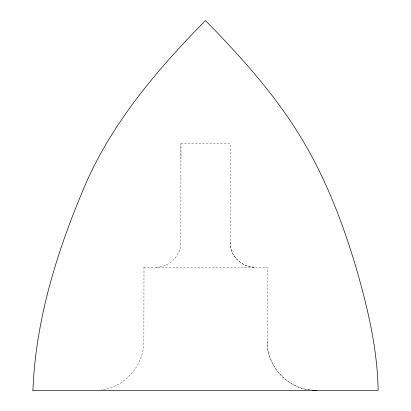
<?xml version="1.0" encoding="UTF-8"?>
<svg xmlns="http://www.w3.org/2000/svg" width="411" height="411" viewBox="0 0 411 411"><rect width="100%" height="100%" fill="white"/><g stroke="black" fill="none" stroke-linecap="round" stroke-linejoin="round"><path stroke-width="0.31" stroke-dasharray="2.06 1.54" d="M143.999 267.15L143.85 341.13C144.276 365.05 124.97 387.275 101.157 389.947M156.18 267.15C169.368 267.345 181.035 255.678 180.84 242.49L180.927 143.85L180.958 158.821M180.84 143.85L230.16 143.85L230.16 242.49C229.965 255.678 241.632 267.345 254.82 267.15A24.66 24.66 0 0 1 230.16 242.49M143.85 267.15L267.15 267.15L267.15 341.13C266.724 365.05 286.03 387.275 309.843 389.947M309.118 389.9A49.32 49.32 0 0 1 267.15 341.13"/><path stroke-width="0.62" d="M32.937 390.45C35.685 318.052 58.228 247.355 86.813 181.282C114.376 119.884 158.615 68.041 205.5 20.55C237.245 53.045 268.064 86.834 293.038 124.918A424.424 424.424 0 0 1 305.604 145.345C327.115 182.566 342.558 222.957 354.996 264.011C367.054 305.142 377.437 347.377 378.12 390.45L32.88 390.45M316.47 390.45A49.32 49.32 0 0 1 312.786 390.311"/></g></svg>
